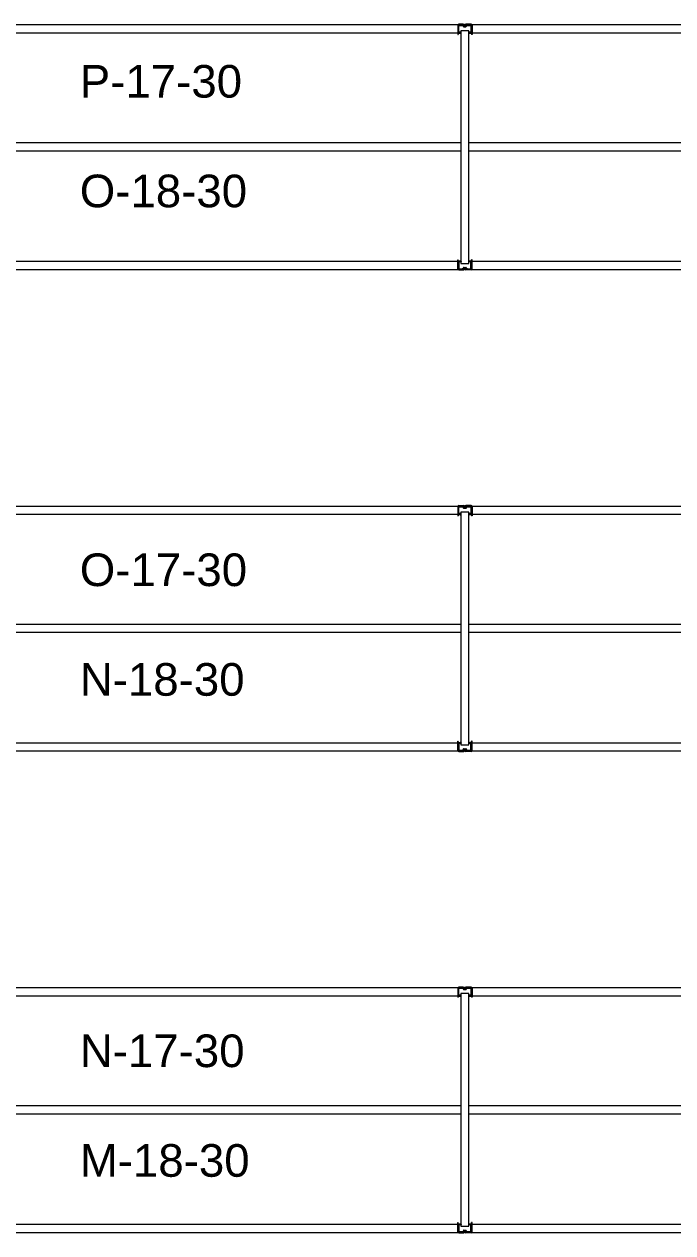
# Model space of a CAD drawing. Header units: inches. Extents: x 2743 to 10591, y -1604 to 5792.
# Drawn here: x 3459 to 3617.9, y 609.6 to 905.8 of the extents above; entities that cross this region are included whole.
import ezdxf

# ---------------------------------------------------------------- set-up
doc = ezdxf.new("R2010")
doc.units = ezdxf.units.IN
doc.header["$LTSCALE"] = 0.1875
doc.header["$MEASUREMENT"] = 0
for name, color, linetype, lineweight in [('22 Dimension', 7, 'Continuous', 5), ('32 Echelle', 160, 'Continuous', 15), ('33 Poutre', 30, 'Continuous', 15)]:
    doc.layers.add(name, color=color, linetype=linetype, lineweight=lineweight)
doc.styles.add('arial', font='')
doc.styles.get('arial').set_extended_font_data('Arial')

msp = doc.modelspace()

# ---------------------------------------------------------------- hatches: boundary and pattern name
at = {"layer": '32 Echelle'}
for points in [[(3565.95882, 903.49574), (3565.95882, 903.68324), (3565.77132, 903.68324)], [(3565.95882, 903.49574), (3565.95882, 903.68324), (3565.77132, 903.68324)], [(3567.95882, 903.49574), (3567.95882, 903.68324), (3568.14632, 903.68324)], [(3567.95882, 903.49574), (3567.95882, 903.68324), (3568.14632, 903.68324)], [(3565.95882, 847.87074), (3565.95882, 847.68324), (3565.77132, 847.68324)], [(3565.95882, 847.87074), (3565.95882, 847.68324), (3565.77132, 847.68324)], [(3567.95882, 847.87074), (3567.95882, 847.68324), (3568.14632, 847.68324)], [(3567.95882, 847.87074), (3567.95882, 847.68324), (3568.14632, 847.68324)], [(3565.95882, 785.49574), (3565.95882, 785.68324), (3565.77132, 785.68324)], [(3565.95882, 785.49574), (3565.95882, 785.68324), (3565.77132, 785.68324)], [(3567.95882, 785.49574), (3567.95882, 785.68324), (3568.14632, 785.68324)], [(3567.95882, 785.49574), (3567.95882, 785.68324), (3568.14632, 785.68324)], [(3565.95882, 729.87074), (3565.95882, 729.68324), (3565.77132, 729.68324)], [(3565.95882, 729.87074), (3565.95882, 729.68324), (3565.77132, 729.68324)], [(3567.95882, 729.87074), (3567.95882, 729.68324), (3568.14632, 729.68324)], [(3567.95882, 729.87074), (3567.95882, 729.68324), (3568.14632, 729.68324)], [(3565.95882, 667.49574), (3565.95882, 667.68324), (3565.77132, 667.68324)], [(3565.95882, 667.49574), (3565.95882, 667.68324), (3565.77132, 667.68324)], [(3567.95882, 667.49574), (3567.95882, 667.68324), (3568.14632, 667.68324)], [(3567.95882, 667.49574), (3567.95882, 667.68324), (3568.14632, 667.68324)], [(3565.95882, 611.87074), (3565.95882, 611.68324), (3565.77132, 611.68324)], [(3565.95882, 611.87074), (3565.95882, 611.68324), (3565.77132, 611.68324)], [(3567.95882, 611.87074), (3567.95882, 611.68324), (3568.14632, 611.68324)], [(3567.95882, 611.87074), (3567.95882, 611.68324), (3568.14632, 611.68324)]]:
    msp.add_hatch(color=256, dxfattribs=at).paths.add_polyline_path(points)

# ---------------------------------------------------------------- linework, layer by layer
at = {"layer": '22 Dimension'}
for p, q in [((3565.95882, 876.68324), (3420.33382, 876.68324)), ((3565.95882, 874.68324), (3420.33382, 874.68324)), ((3713.58382, 876.68324), (3567.95882, 876.68324)), ((3713.58382, 874.68324), (3567.95882, 874.68324)), ((3565.95882, 758.68324), (3420.33382, 758.68324)), ((3713.58382, 758.68324), (3567.95882, 758.68324)), ((3565.95882, 756.68324), (3420.33382, 756.68324)), ((3713.58382, 756.68324), (3567.95882, 756.68324)), ((3565.95882, 640.68324), (3420.33382, 640.68324)), ((3713.58382, 640.68324), (3567.95882, 640.68324)), ((3565.95882, 638.68324), (3420.33382, 638.68324)), ((3713.58382, 638.68324), (3567.95882, 638.68324))]:
    msp.add_line(p, q, dxfattribs=at)
at = {"layer": '32 Echelle', "linetype": 'Continuous', "lineweight": 25}
for p, q in [((3565.33386, 905.49949), (3565.33386, 903.86699)), ((3565.33386, 905.49949), (3565.33386, 903.86699)), ((3565.42386, 903.86699), (3565.42386, 905.49949)), ((3565.42386, 903.86699), (3565.42386, 905.49949)), ((3566.44645, 905.68324), (3565.51761, 905.68324)), ((3566.44645, 905.68324), (3565.51761, 905.68324)), ((3565.51761, 905.59324), (3566.44645, 905.59324)), ((3565.51761, 905.59324), (3566.44645, 905.59324)), ((3565.93386, 903.77324), (3565.51761, 903.77324)), ((3565.93386, 903.77324), (3565.51761, 903.77324)), ((3565.51761, 903.68324), (3565.93386, 903.68324)), ((3565.51761, 903.68324), (3565.93386, 903.68324)), ((3565.93386, 903.68324), (3565.93386, 903.77324)), ((3565.93386, 903.68324), (3565.93386, 903.77324)), ((3566.5361, 905.5269), (3566.58001, 905.38326)), ((3566.5361, 905.5269), (3566.58001, 905.38326)), ((3566.66608, 905.40958), (3566.62217, 905.55321)), ((3566.66608, 905.40958), (3566.62217, 905.55321)), ((3567.1619, 905.34324), (3566.75573, 905.34324)), ((3567.1619, 905.34324), (3566.75573, 905.34324)), ((3566.75573, 905.25324), (3567.1619, 905.25324)), ((3566.75573, 905.25324), (3567.1619, 905.25324)), ((3567.29547, 905.55321), (3567.25155, 905.40958)), ((3567.29547, 905.55321), (3567.25155, 905.40958)), ((3567.33762, 905.38326), (3567.38153, 905.5269)), ((3567.33762, 905.38326), (3567.38153, 905.5269)), ((3568.40002, 905.68324), (3567.47119, 905.68324)), ((3568.40002, 905.68324), (3567.47119, 905.68324)), ((3567.47119, 905.59324), (3568.40002, 905.59324)), ((3567.47119, 905.59324), (3568.40002, 905.59324)), ((3568.40002, 903.77324), (3567.98377, 903.77324)), ((3567.98377, 903.77324), (3567.98377, 903.68324)), ((3568.40002, 903.77324), (3567.98377, 903.77324)), ((3567.98377, 903.77324), (3567.98377, 903.68324)), ((3567.98377, 903.68324), (3568.40002, 903.68324)), ((3567.98377, 903.68324), (3568.40002, 903.68324)), ((3568.49377, 905.49949), (3568.49377, 903.86699)), ((3568.49377, 905.49949), (3568.49377, 903.86699)), ((3568.58377, 903.86699), (3568.58377, 905.49949)), ((3568.58377, 903.86699), (3568.58377, 905.49949)), ((3565.33386, 845.86699), (3565.33386, 847.49949)), ((3565.33386, 845.86699), (3565.33386, 847.49949)), ((3565.42386, 847.49949), (3565.42386, 845.86699)), ((3565.42386, 847.49949), (3565.42386, 845.86699)), ((3565.51761, 847.68324), (3565.93386, 847.68324)), ((3565.51761, 847.68324), (3565.93386, 847.68324)), ((3565.93386, 847.59324), (3565.51761, 847.59324)), ((3565.93386, 847.59324), (3565.51761, 847.59324)), ((3565.93386, 847.68324), (3565.93386, 847.59324)), ((3565.93386, 847.68324), (3565.93386, 847.59324)), ((3567.98377, 847.68324), (3568.40002, 847.68324)), ((3567.98377, 847.59324), (3567.98377, 847.68324)), ((3567.98377, 847.68324), (3568.40002, 847.68324)), ((3567.98377, 847.59324), (3567.98377, 847.68324)), ((3568.40002, 847.59324), (3567.98377, 847.59324)), ((3568.40002, 847.59324), (3567.98377, 847.59324)), ((3568.49377, 845.86699), (3568.49377, 847.49949)), ((3568.49377, 845.86699), (3568.49377, 847.49949)), ((3568.58377, 847.49949), (3568.58377, 845.86699)), ((3568.58377, 847.49949), (3568.58377, 845.86699)), ((3565.51761, 845.77324), (3566.44645, 845.77324)), ((3565.51761, 845.77324), (3566.44645, 845.77324)), ((3566.44645, 845.68324), (3565.51761, 845.68324)), ((3566.44645, 845.68324), (3565.51761, 845.68324)), ((3566.5361, 845.83958), (3566.58001, 845.98321)), ((3566.5361, 845.83958), (3566.58001, 845.98321)), ((3566.66608, 845.9569), (3566.62217, 845.81326)), ((3566.66608, 845.9569), (3566.62217, 845.81326)), ((3566.75573, 846.11324), (3567.1619, 846.11324)), ((3566.75573, 846.11324), (3567.1619, 846.11324)), ((3567.1619, 846.02324), (3566.75573, 846.02324)), ((3567.1619, 846.02324), (3566.75573, 846.02324)), ((3567.29547, 845.81326), (3567.25155, 845.9569)), ((3567.29547, 845.81326), (3567.25155, 845.9569)), ((3567.33762, 845.98321), (3567.38153, 845.83958)), ((3567.33762, 845.98321), (3567.38153, 845.83958)), ((3567.47119, 845.77324), (3568.40002, 845.77324)), ((3567.47119, 845.77324), (3568.40002, 845.77324)), ((3568.40002, 845.68324), (3567.47119, 845.68324)), ((3568.40002, 845.68324), (3567.47119, 845.68324)), ((3565.33386, 787.49949), (3565.33386, 785.86699)), ((3565.33386, 787.49949), (3565.33386, 785.86699)), ((3565.42386, 785.86699), (3565.42386, 787.49949)), ((3565.42386, 785.86699), (3565.42386, 787.49949)), ((3566.44645, 787.68324), (3565.51761, 787.68324)), ((3566.44645, 787.68324), (3565.51761, 787.68324)), ((3565.51761, 787.59324), (3566.44645, 787.59324)), ((3565.51761, 787.59324), (3566.44645, 787.59324)), ((3565.93386, 785.77324), (3565.51761, 785.77324)), ((3565.93386, 785.77324), (3565.51761, 785.77324)), ((3565.51761, 785.68324), (3565.93386, 785.68324)), ((3565.51761, 785.68324), (3565.93386, 785.68324)), ((3565.93386, 785.68324), (3565.93386, 785.77324)), ((3565.93386, 785.68324), (3565.93386, 785.77324)), ((3566.5361, 787.5269), (3566.58001, 787.38326)), ((3566.5361, 787.5269), (3566.58001, 787.38326)), ((3566.66608, 787.40958), (3566.62217, 787.55321)), ((3566.66608, 787.40958), (3566.62217, 787.55321)), ((3567.1619, 787.34324), (3566.75573, 787.34324)), ((3567.1619, 787.34324), (3566.75573, 787.34324)), ((3566.75573, 787.25324), (3567.1619, 787.25324)), ((3566.75573, 787.25324), (3567.1619, 787.25324)), ((3567.29547, 787.55321), (3567.25155, 787.40958)), ((3567.29547, 787.55321), (3567.25155, 787.40958)), ((3567.33762, 787.38326), (3567.38153, 787.5269)), ((3567.33762, 787.38326), (3567.38153, 787.5269)), ((3568.40002, 787.68324), (3567.47119, 787.68324)), ((3568.40002, 787.68324), (3567.47119, 787.68324)), ((3567.47119, 787.59324), (3568.40002, 787.59324)), ((3567.47119, 787.59324), (3568.40002, 787.59324)), ((3568.40002, 785.77324), (3567.98377, 785.77324)), ((3567.98377, 785.77324), (3567.98377, 785.68324)), ((3568.40002, 785.77324), (3567.98377, 785.77324)), ((3567.98377, 785.77324), (3567.98377, 785.68324)), ((3567.98377, 785.68324), (3568.40002, 785.68324)), ((3567.98377, 785.68324), (3568.40002, 785.68324)), ((3568.49377, 787.49949), (3568.49377, 785.86699)), ((3568.49377, 787.49949), (3568.49377, 785.86699)), ((3568.58377, 785.86699), (3568.58377, 787.49949)), ((3568.58377, 785.86699), (3568.58377, 787.49949)), ((3565.33386, 727.86699), (3565.33386, 729.49949)), ((3565.33386, 727.86699), (3565.33386, 729.49949)), ((3565.42386, 729.49949), (3565.42386, 727.86699)), ((3565.42386, 729.49949), (3565.42386, 727.86699)), ((3565.51761, 729.68324), (3565.93386, 729.68324)), ((3565.51761, 729.68324), (3565.93386, 729.68324)), ((3565.93386, 729.59324), (3565.51761, 729.59324)), ((3565.93386, 729.59324), (3565.51761, 729.59324)), ((3565.93386, 729.68324), (3565.93386, 729.59324)), ((3565.93386, 729.68324), (3565.93386, 729.59324)), ((3567.98377, 729.68324), (3568.40002, 729.68324)), ((3567.98377, 729.59324), (3567.98377, 729.68324)), ((3567.98377, 729.68324), (3568.40002, 729.68324)), ((3567.98377, 729.59324), (3567.98377, 729.68324)), ((3568.40002, 729.59324), (3567.98377, 729.59324)), ((3568.40002, 729.59324), (3567.98377, 729.59324)), ((3568.49377, 727.86699), (3568.49377, 729.49949)), ((3568.49377, 727.86699), (3568.49377, 729.49949)), ((3568.58377, 729.49949), (3568.58377, 727.86699)), ((3568.58377, 729.49949), (3568.58377, 727.86699)), ((3565.51761, 727.77324), (3566.44645, 727.77324)), ((3565.51761, 727.77324), (3566.44645, 727.77324)), ((3566.44645, 727.68324), (3565.51761, 727.68324)), ((3566.44645, 727.68324), (3565.51761, 727.68324)), ((3566.5361, 727.83958), (3566.58001, 727.98321)), ((3566.5361, 727.83958), (3566.58001, 727.98321)), ((3566.66608, 727.9569), (3566.62217, 727.81326)), ((3566.66608, 727.9569), (3566.62217, 727.81326)), ((3566.75573, 728.11324), (3567.1619, 728.11324)), ((3566.75573, 728.11324), (3567.1619, 728.11324)), ((3567.1619, 728.02324), (3566.75573, 728.02324)), ((3567.1619, 728.02324), (3566.75573, 728.02324)), ((3567.29547, 727.81326), (3567.25155, 727.9569)), ((3567.29547, 727.81326), (3567.25155, 727.9569)), ((3567.33762, 727.98321), (3567.38153, 727.83958)), ((3567.33762, 727.98321), (3567.38153, 727.83958)), ((3567.47119, 727.77324), (3568.40002, 727.77324)), ((3567.47119, 727.77324), (3568.40002, 727.77324)), ((3568.40002, 727.68324), (3567.47119, 727.68324)), ((3568.40002, 727.68324), (3567.47119, 727.68324)), ((3565.33386, 669.49949), (3565.33386, 667.86699)), ((3565.33386, 669.49949), (3565.33386, 667.86699)), ((3565.42386, 667.86699), (3565.42386, 669.49949)), ((3565.42386, 667.86699), (3565.42386, 669.49949)), ((3566.44645, 669.68324), (3565.51761, 669.68324)), ((3566.44645, 669.68324), (3565.51761, 669.68324)), ((3565.51761, 669.59324), (3566.44645, 669.59324)), ((3565.51761, 669.59324), (3566.44645, 669.59324)), ((3566.5361, 669.5269), (3566.58001, 669.38326)), ((3566.5361, 669.5269), (3566.58001, 669.38326)), ((3566.66608, 669.40958), (3566.62217, 669.55321)), ((3566.66608, 669.40958), (3566.62217, 669.55321)), ((3567.29547, 669.55321), (3567.25155, 669.40958)), ((3567.29547, 669.55321), (3567.25155, 669.40958)), ((3567.33762, 669.38326), (3567.38153, 669.5269)), ((3567.33762, 669.38326), (3567.38153, 669.5269)), ((3568.40002, 669.68324), (3567.47119, 669.68324)), ((3568.40002, 669.68324), (3567.47119, 669.68324)), ((3567.47119, 669.59324), (3568.40002, 669.59324)), ((3567.47119, 669.59324), (3568.40002, 669.59324)), ((3568.49377, 669.49949), (3568.49377, 667.86699)), ((3568.49377, 669.49949), (3568.49377, 667.86699)), ((3568.58377, 667.86699), (3568.58377, 669.49949)), ((3568.58377, 667.86699), (3568.58377, 669.49949)), ((3565.93386, 667.77324), (3565.51761, 667.77324)), ((3565.93386, 667.77324), (3565.51761, 667.77324)), ((3565.51761, 667.68324), (3565.93386, 667.68324)), ((3565.51761, 667.68324), (3565.93386, 667.68324)), ((3565.93386, 667.68324), (3565.93386, 667.77324)), ((3565.93386, 667.68324), (3565.93386, 667.77324)), ((3567.1619, 669.34324), (3566.75573, 669.34324)), ((3567.1619, 669.34324), (3566.75573, 669.34324)), ((3566.75573, 669.25324), (3567.1619, 669.25324)), ((3566.75573, 669.25324), (3567.1619, 669.25324)), ((3568.40002, 667.77324), (3567.98377, 667.77324)), ((3567.98377, 667.77324), (3567.98377, 667.68324)), ((3568.40002, 667.77324), (3567.98377, 667.77324)), ((3567.98377, 667.77324), (3567.98377, 667.68324)), ((3567.98377, 667.68324), (3568.40002, 667.68324)), ((3567.98377, 667.68324), (3568.40002, 667.68324)), ((3565.33386, 609.86699), (3565.33386, 611.49949)), ((3565.33386, 609.86699), (3565.33386, 611.49949)), ((3565.42386, 611.49949), (3565.42386, 609.86699)), ((3565.42386, 611.49949), (3565.42386, 609.86699)), ((3565.51761, 611.68324), (3565.93386, 611.68324)), ((3565.51761, 611.68324), (3565.93386, 611.68324)), ((3565.93386, 611.59324), (3565.51761, 611.59324)), ((3565.93386, 611.59324), (3565.51761, 611.59324)), ((3565.93386, 611.68324), (3565.93386, 611.59324)), ((3565.93386, 611.68324), (3565.93386, 611.59324)), ((3567.98377, 611.68324), (3568.40002, 611.68324)), ((3567.98377, 611.59324), (3567.98377, 611.68324)), ((3567.98377, 611.68324), (3568.40002, 611.68324)), ((3567.98377, 611.59324), (3567.98377, 611.68324)), ((3568.40002, 611.59324), (3567.98377, 611.59324)), ((3568.40002, 611.59324), (3567.98377, 611.59324)), ((3568.49377, 609.86699), (3568.49377, 611.49949)), ((3568.49377, 609.86699), (3568.49377, 611.49949)), ((3568.58377, 611.49949), (3568.58377, 609.86699)), ((3568.58377, 611.49949), (3568.58377, 609.86699)), ((3565.51761, 609.77324), (3566.44645, 609.77324)), ((3565.51761, 609.77324), (3566.44645, 609.77324)), ((3566.44645, 609.68324), (3565.51761, 609.68324)), ((3566.44645, 609.68324), (3565.51761, 609.68324)), ((3566.5361, 609.83958), (3566.58001, 609.98321)), ((3566.5361, 609.83958), (3566.58001, 609.98321)), ((3566.66608, 609.9569), (3566.62217, 609.81326)), ((3566.66608, 609.9569), (3566.62217, 609.81326)), ((3566.75573, 610.11324), (3567.1619, 610.11324)), ((3566.75573, 610.11324), (3567.1619, 610.11324)), ((3567.1619, 610.02324), (3566.75573, 610.02324)), ((3567.1619, 610.02324), (3566.75573, 610.02324)), ((3567.29547, 609.81326), (3567.25155, 609.9569)), ((3567.29547, 609.81326), (3567.25155, 609.9569)), ((3567.33762, 609.98321), (3567.38153, 609.83958)), ((3567.33762, 609.98321), (3567.38153, 609.83958)), ((3567.47119, 609.77324), (3568.40002, 609.77324)), ((3567.47119, 609.77324), (3568.40002, 609.77324)), ((3568.40002, 609.68324), (3567.47119, 609.68324)), ((3568.40002, 609.68324), (3567.47119, 609.68324))]:
    msp.add_line(p, q, dxfattribs=at)
at = {"layer": '32 Echelle'}
for p, q in [((3565.95882, 903.68324), (3565.77132, 903.68324)), ((3565.95882, 903.49574), (3565.77132, 903.68324)), ((3565.95882, 903.68324), (3565.77132, 903.68324)), ((3565.95882, 903.49574), (3565.77132, 903.68324)), ((3567.95882, 904.18324), (3565.95882, 904.18324)), ((3565.95882, 904.18324), (3565.95882, 847.18324)), ((3567.95882, 904.18324), (3565.95882, 904.18324)), ((3565.95882, 904.18324), (3565.95882, 847.18324)), ((3565.95882, 903.49574), (3565.95882, 903.68324)), ((3565.95882, 903.49574), (3565.95882, 903.68324)), ((3567.95882, 847.18324), (3567.95882, 904.18324)), ((3567.95882, 847.18324), (3567.95882, 904.18324)), ((3567.95882, 903.68324), (3568.14632, 903.68324)), ((3567.95882, 903.49574), (3567.95882, 903.68324)), ((3567.95882, 903.49574), (3568.14632, 903.68324)), ((3567.95882, 903.68324), (3568.14632, 903.68324)), ((3567.95882, 903.49574), (3567.95882, 903.68324)), ((3567.95882, 903.49574), (3568.14632, 903.68324)), ((3565.95882, 847.87074), (3565.77132, 847.68324)), ((3565.95882, 847.87074), (3565.77132, 847.68324)), ((3565.95882, 847.68324), (3565.77132, 847.68324)), ((3565.95882, 847.68324), (3565.77132, 847.68324)), ((3565.95882, 847.87074), (3565.95882, 847.68324)), ((3565.95882, 847.87074), (3565.95882, 847.68324)), ((3567.95882, 847.87074), (3567.95882, 847.68324)), ((3567.95882, 847.87074), (3568.14632, 847.68324)), ((3567.95882, 847.87074), (3567.95882, 847.68324)), ((3567.95882, 847.87074), (3568.14632, 847.68324)), ((3567.95882, 847.68324), (3568.14632, 847.68324)), ((3567.95882, 847.68324), (3568.14632, 847.68324)), ((3565.95882, 847.18324), (3567.95882, 847.18324)), ((3565.95882, 847.18324), (3567.95882, 847.18324)), ((3565.95882, 785.68324), (3565.77132, 785.68324)), ((3565.95882, 785.49574), (3565.77132, 785.68324)), ((3565.95882, 785.68324), (3565.77132, 785.68324)), ((3565.95882, 785.49574), (3565.77132, 785.68324)), ((3567.95882, 786.18324), (3565.95882, 786.18324)), ((3565.95882, 786.18324), (3565.95882, 729.18324)), ((3567.95882, 786.18324), (3565.95882, 786.18324)), ((3565.95882, 786.18324), (3565.95882, 729.18324)), ((3565.95882, 785.49574), (3565.95882, 785.68324)), ((3565.95882, 785.49574), (3565.95882, 785.68324)), ((3567.95882, 729.18324), (3567.95882, 786.18324)), ((3567.95882, 729.18324), (3567.95882, 786.18324)), ((3567.95882, 785.68324), (3568.14632, 785.68324)), ((3567.95882, 785.49574), (3567.95882, 785.68324)), ((3567.95882, 785.49574), (3568.14632, 785.68324)), ((3567.95882, 785.68324), (3568.14632, 785.68324)), ((3567.95882, 785.49574), (3567.95882, 785.68324)), ((3567.95882, 785.49574), (3568.14632, 785.68324)), ((3565.95882, 729.87074), (3565.77132, 729.68324)), ((3565.95882, 729.87074), (3565.77132, 729.68324)), ((3565.95882, 729.68324), (3565.77132, 729.68324)), ((3565.95882, 729.68324), (3565.77132, 729.68324)), ((3565.95882, 729.87074), (3565.95882, 729.68324)), ((3565.95882, 729.87074), (3565.95882, 729.68324)), ((3565.95882, 729.18324), (3567.95882, 729.18324)), ((3565.95882, 729.18324), (3567.95882, 729.18324)), ((3567.95882, 729.87074), (3567.95882, 729.68324)), ((3567.95882, 729.87074), (3568.14632, 729.68324)), ((3567.95882, 729.87074), (3567.95882, 729.68324)), ((3567.95882, 729.87074), (3568.14632, 729.68324)), ((3567.95882, 729.68324), (3568.14632, 729.68324)), ((3567.95882, 729.68324), (3568.14632, 729.68324)), ((3565.95882, 667.68324), (3565.77132, 667.68324)), ((3565.95882, 667.49574), (3565.77132, 667.68324)), ((3565.95882, 667.68324), (3565.77132, 667.68324)), ((3565.95882, 667.49574), (3565.77132, 667.68324)), ((3567.95882, 668.18324), (3565.95882, 668.18324)), ((3565.95882, 668.18324), (3565.95882, 611.18324)), ((3567.95882, 668.18324), (3565.95882, 668.18324)), ((3565.95882, 668.18324), (3565.95882, 611.18324)), ((3565.95882, 667.49574), (3565.95882, 667.68324)), ((3565.95882, 667.49574), (3565.95882, 667.68324)), ((3567.95882, 611.18324), (3567.95882, 668.18324)), ((3567.95882, 611.18324), (3567.95882, 668.18324)), ((3567.95882, 667.68324), (3568.14632, 667.68324)), ((3567.95882, 667.49574), (3567.95882, 667.68324)), ((3567.95882, 667.49574), (3568.14632, 667.68324)), ((3567.95882, 667.68324), (3568.14632, 667.68324)), ((3567.95882, 667.49574), (3567.95882, 667.68324)), ((3567.95882, 667.49574), (3568.14632, 667.68324)), ((3565.95882, 611.87074), (3565.77132, 611.68324)), ((3565.95882, 611.87074), (3565.77132, 611.68324)), ((3565.95882, 611.68324), (3565.77132, 611.68324)), ((3565.95882, 611.68324), (3565.77132, 611.68324)), ((3565.95882, 611.87074), (3565.95882, 611.68324)), ((3565.95882, 611.87074), (3565.95882, 611.68324)), ((3565.95882, 611.18324), (3567.95882, 611.18324)), ((3565.95882, 611.18324), (3567.95882, 611.18324)), ((3567.95882, 611.87074), (3567.95882, 611.68324)), ((3567.95882, 611.87074), (3568.14632, 611.68324)), ((3567.95882, 611.87074), (3567.95882, 611.68324)), ((3567.95882, 611.87074), (3568.14632, 611.68324)), ((3567.95882, 611.68324), (3568.14632, 611.68324)), ((3567.95882, 611.68324), (3568.14632, 611.68324))]:
    msp.add_line(p, q, dxfattribs=at)
at = {"layer": '32 Echelle', "linetype": 'Continuous', "lineweight": 25}
for centre, radius, start, end in [((3565.51761, 905.49949), 0.18375, 90, 180), ((3565.51761, 905.49949), 0.18375, 90, 180), ((3565.51761, 903.86699), 0.18375, 180, 270), ((3565.51761, 903.86699), 0.18375, 180, 270), ((3565.51761, 905.49949), 0.09375, 90, 180), ((3565.51761, 905.49949), 0.09375, 90, 180), ((3565.51761, 903.86699), 0.09375, 180, 270), ((3565.51761, 903.86699), 0.09375, 180, 270), ((3566.44645, 905.49949), 0.18375, 17, 90), ((3566.44645, 905.49949), 0.18375, 17, 90), ((3566.44645, 905.49949), 0.09375, 17, 90), ((3566.44645, 905.49949), 0.09375, 17, 90), ((3566.75573, 905.43699), 0.18375, 197, 270), ((3566.75573, 905.43699), 0.18375, 197, 270), ((3566.75573, 905.43699), 0.09375, 197, 270), ((3566.75573, 905.43699), 0.09375, 197, 270), ((3567.1619, 905.43699), 0.09375, 270, 343), ((3567.1619, 905.43699), 0.09375, 270, 343), ((3567.1619, 905.43699), 0.18375, 270, 343), ((3567.1619, 905.43699), 0.18375, 270, 343), ((3567.47119, 905.49949), 0.18375, 90, 163), ((3567.47119, 905.49949), 0.18375, 90, 163), ((3567.47119, 905.49949), 0.09375, 90, 163), ((3567.47119, 905.49949), 0.09375, 90, 163), ((3568.40002, 905.49949), 0.18375, 0, 90), ((3568.40002, 905.49949), 0.18375, 0, 90), ((3568.40002, 905.49949), 0.09375, 0, 90), ((3568.40002, 905.49949), 0.09375, 0, 90), ((3568.40002, 903.86699), 0.09375, 270, 0), ((3568.40002, 903.86699), 0.18375, 270, 0), ((3568.40002, 903.86699), 0.09375, 270, 0), ((3568.40002, 903.86699), 0.18375, 270, 0), ((3565.51761, 847.49949), 0.18375, 90, 180), ((3565.51761, 847.49949), 0.18375, 90, 180), ((3565.51761, 847.49949), 0.09375, 90, 180), ((3565.51761, 847.49949), 0.09375, 90, 180), ((3568.40002, 847.49949), 0.18375, 0, 90), ((3568.40002, 847.49949), 0.18375, 0, 90), ((3568.40002, 847.49949), 0.09375, 0, 90), ((3568.40002, 847.49949), 0.09375, 0, 90), ((3565.51761, 845.86699), 0.18375, 180, 270), ((3565.51761, 845.86699), 0.18375, 180, 270), ((3565.51761, 845.86699), 0.09375, 180, 270), ((3565.51761, 845.86699), 0.09375, 180, 270), ((3566.44645, 845.86699), 0.09375, 270, 343), ((3566.44645, 845.86699), 0.09375, 270, 343), ((3566.44645, 845.86699), 0.18375, 270, 343), ((3566.44645, 845.86699), 0.18375, 270, 343), ((3566.75573, 845.92949), 0.18375, 90, 163), ((3566.75573, 845.92949), 0.18375, 90, 163), ((3566.75573, 845.92949), 0.09375, 90, 163), ((3566.75573, 845.92949), 0.09375, 90, 163), ((3567.1619, 845.92949), 0.18375, 17, 90), ((3567.1619, 845.92949), 0.18375, 17, 90), ((3567.1619, 845.92949), 0.09375, 17, 90), ((3567.1619, 845.92949), 0.09375, 17, 90), ((3567.47119, 845.86699), 0.18375, 197, 270), ((3567.47119, 845.86699), 0.18375, 197, 270), ((3567.47119, 845.86699), 0.09375, 197, 270), ((3567.47119, 845.86699), 0.09375, 197, 270), ((3568.40002, 845.86699), 0.09375, 270, 0), ((3568.40002, 845.86699), 0.18375, 270, 0), ((3568.40002, 845.86699), 0.09375, 270, 0), ((3568.40002, 845.86699), 0.18375, 270, 0), ((3565.51761, 787.49949), 0.18375, 90, 180), ((3565.51761, 787.49949), 0.18375, 90, 180), ((3565.51761, 785.86699), 0.18375, 180, 270), ((3565.51761, 785.86699), 0.18375, 180, 270), ((3565.51761, 787.49949), 0.09375, 90, 180), ((3565.51761, 787.49949), 0.09375, 90, 180), ((3565.51761, 785.86699), 0.09375, 180, 270), ((3565.51761, 785.86699), 0.09375, 180, 270), ((3566.44645, 787.49949), 0.18375, 17, 90), ((3566.44645, 787.49949), 0.18375, 17, 90), ((3566.44645, 787.49949), 0.09375, 17, 90), ((3566.44645, 787.49949), 0.09375, 17, 90), ((3566.75573, 787.43699), 0.18375, 197, 270), ((3566.75573, 787.43699), 0.18375, 197, 270), ((3566.75573, 787.43699), 0.09375, 197, 270), ((3566.75573, 787.43699), 0.09375, 197, 270), ((3567.1619, 787.43699), 0.09375, 270, 343), ((3567.1619, 787.43699), 0.09375, 270, 343), ((3567.1619, 787.43699), 0.18375, 270, 343), ((3567.1619, 787.43699), 0.18375, 270, 343), ((3567.47119, 787.49949), 0.18375, 90, 163), ((3567.47119, 787.49949), 0.18375, 90, 163), ((3567.47119, 787.49949), 0.09375, 90, 163), ((3567.47119, 787.49949), 0.09375, 90, 163), ((3568.40002, 787.49949), 0.18375, 0, 90), ((3568.40002, 787.49949), 0.18375, 0, 90), ((3568.40002, 787.49949), 0.09375, 0, 90), ((3568.40002, 787.49949), 0.09375, 0, 90), ((3568.40002, 785.86699), 0.09375, 270, 0), ((3568.40002, 785.86699), 0.18375, 270, 0), ((3568.40002, 785.86699), 0.09375, 270, 0), ((3568.40002, 785.86699), 0.18375, 270, 0), ((3565.51761, 729.49949), 0.18375, 90, 180), ((3565.51761, 729.49949), 0.18375, 90, 180), ((3565.51761, 729.49949), 0.09375, 90, 180), ((3565.51761, 729.49949), 0.09375, 90, 180), ((3568.40002, 729.49949), 0.18375, 0, 90), ((3568.40002, 729.49949), 0.18375, 0, 90), ((3568.40002, 729.49949), 0.09375, 0, 90), ((3568.40002, 729.49949), 0.09375, 0, 90), ((3565.51761, 727.86699), 0.18375, 180, 270), ((3565.51761, 727.86699), 0.18375, 180, 270), ((3565.51761, 727.86699), 0.09375, 180, 270), ((3565.51761, 727.86699), 0.09375, 180, 270), ((3566.44645, 727.86699), 0.09375, 270, 343), ((3566.44645, 727.86699), 0.09375, 270, 343), ((3566.44645, 727.86699), 0.18375, 270, 343), ((3566.44645, 727.86699), 0.18375, 270, 343), ((3566.75573, 727.92949), 0.18375, 90, 163), ((3566.75573, 727.92949), 0.18375, 90, 163), ((3566.75573, 727.92949), 0.09375, 90, 163), ((3566.75573, 727.92949), 0.09375, 90, 163), ((3567.1619, 727.92949), 0.18375, 17, 90), ((3567.1619, 727.92949), 0.18375, 17, 90), ((3567.1619, 727.92949), 0.09375, 17, 90), ((3567.1619, 727.92949), 0.09375, 17, 90), ((3567.47119, 727.86699), 0.18375, 197, 270), ((3567.47119, 727.86699), 0.18375, 197, 270), ((3567.47119, 727.86699), 0.09375, 197, 270), ((3567.47119, 727.86699), 0.09375, 197, 270), ((3568.40002, 727.86699), 0.09375, 270, 0), ((3568.40002, 727.86699), 0.18375, 270, 0), ((3568.40002, 727.86699), 0.09375, 270, 0), ((3568.40002, 727.86699), 0.18375, 270, 0), ((3565.51761, 669.49949), 0.18375, 90, 180), ((3565.51761, 669.49949), 0.18375, 90, 180), ((3565.51761, 669.49949), 0.09375, 90, 180), ((3565.51761, 669.49949), 0.09375, 90, 180), ((3566.44645, 669.49949), 0.18375, 17, 90), ((3566.44645, 669.49949), 0.18375, 17, 90), ((3566.44645, 669.49949), 0.09375, 17, 90), ((3566.44645, 669.49949), 0.09375, 17, 90), ((3567.47119, 669.49949), 0.18375, 90, 163), ((3567.47119, 669.49949), 0.18375, 90, 163), ((3567.47119, 669.49949), 0.09375, 90, 163), ((3567.47119, 669.49949), 0.09375, 90, 163), ((3568.40002, 669.49949), 0.18375, 0, 90), ((3568.40002, 669.49949), 0.18375, 0, 90), ((3568.40002, 669.49949), 0.09375, 0, 90), ((3568.40002, 669.49949), 0.09375, 0, 90), ((3565.51761, 667.86699), 0.18375, 180, 270), ((3565.51761, 667.86699), 0.18375, 180, 270), ((3565.51761, 667.86699), 0.09375, 180, 270), ((3565.51761, 667.86699), 0.09375, 180, 270), ((3566.75573, 669.43699), 0.18375, 197, 270), ((3566.75573, 669.43699), 0.18375, 197, 270), ((3566.75573, 669.43699), 0.09375, 197, 270), ((3566.75573, 669.43699), 0.09375, 197, 270), ((3567.1619, 669.43699), 0.09375, 270, 343), ((3567.1619, 669.43699), 0.09375, 270, 343), ((3567.1619, 669.43699), 0.18375, 270, 343), ((3567.1619, 669.43699), 0.18375, 270, 343), ((3568.40002, 667.86699), 0.09375, 270, 0), ((3568.40002, 667.86699), 0.18375, 270, 0), ((3568.40002, 667.86699), 0.09375, 270, 0), ((3568.40002, 667.86699), 0.18375, 270, 0), ((3565.51761, 611.49949), 0.18375, 90, 180), ((3565.51761, 611.49949), 0.18375, 90, 180), ((3565.51761, 611.49949), 0.09375, 90, 180), ((3565.51761, 611.49949), 0.09375, 90, 180), ((3568.40002, 611.49949), 0.18375, 0, 90), ((3568.40002, 611.49949), 0.18375, 0, 90), ((3568.40002, 611.49949), 0.09375, 0, 90), ((3568.40002, 611.49949), 0.09375, 0, 90), ((3565.51761, 609.86699), 0.18375, 180, 270), ((3565.51761, 609.86699), 0.18375, 180, 270), ((3565.51761, 609.86699), 0.09375, 180, 270), ((3565.51761, 609.86699), 0.09375, 180, 270), ((3566.44645, 609.86699), 0.09375, 270, 343), ((3566.44645, 609.86699), 0.09375, 270, 343), ((3566.44645, 609.86699), 0.18375, 270, 343), ((3566.44645, 609.86699), 0.18375, 270, 343), ((3566.75573, 609.92949), 0.18375, 90, 163), ((3566.75573, 609.92949), 0.18375, 90, 163), ((3566.75573, 609.92949), 0.09375, 90, 163), ((3566.75573, 609.92949), 0.09375, 90, 163), ((3567.1619, 609.92949), 0.18375, 17, 90), ((3567.1619, 609.92949), 0.18375, 17, 90), ((3567.1619, 609.92949), 0.09375, 17, 90), ((3567.1619, 609.92949), 0.09375, 17, 90), ((3567.47119, 609.86699), 0.18375, 197, 270), ((3567.47119, 609.86699), 0.18375, 197, 270), ((3567.47119, 609.86699), 0.09375, 197, 270), ((3567.47119, 609.86699), 0.09375, 197, 270), ((3568.40002, 609.86699), 0.09375, 270, 0), ((3568.40002, 609.86699), 0.18375, 270, 0), ((3568.40002, 609.86699), 0.09375, 270, 0), ((3568.40002, 609.86699), 0.18375, 270, 0)]:
    msp.add_arc(centre, radius, start, end, dxfattribs=at)
at = {"layer": '33 Poutre'}
for p, q in [((3421.08382, 905.68324), (3565.20882, 905.68324)), ((3421.08382, 903.68324), (3565.20882, 903.68324)), ((3565.20882, 905.68324), (3565.20882, 903.68324)), ((3565.20882, 905.55824), (3565.20882, 903.30224)), ((3565.32782, 905.55824), (3565.32782, 903.30224)), ((3565.45282, 905.80224), (3566.71482, 905.80224)), ((3566.71482, 905.68324), (3565.45282, 905.68324)), ((3566.83982, 905.34324), (3566.83982, 905.55824)), ((3566.83982, 905.34324), (3566.95882, 905.34324)), ((3566.95882, 905.34324), (3566.95882, 905.55824)), ((3566.95882, 905.34324), (3566.95882, 905.55824)), ((3567.07782, 905.34324), (3566.95882, 905.34324)), ((3567.07782, 905.34324), (3567.07782, 905.55824)), ((3568.46482, 905.80224), (3567.20282, 905.80224)), ((3567.20282, 905.68324), (3568.46482, 905.68324)), ((3568.58982, 905.55824), (3568.58982, 903.30224)), ((3568.70882, 905.68324), (3712.83382, 905.68324)), ((3568.70882, 905.68324), (3568.70882, 903.68324)), ((3568.70882, 905.55824), (3568.70882, 903.30224)), ((3568.70882, 903.68324), (3712.83382, 903.68324)), ((3565.20882, 903.30224), (3565.32782, 903.30224)), ((3568.70882, 903.30224), (3568.58982, 903.30224)), ((3421.08382, 847.68324), (3565.20882, 847.68324)), ((3565.20882, 845.80824), (3565.20882, 848.06424)), ((3565.20882, 848.06424), (3565.32782, 848.06424)), ((3565.20882, 845.68324), (3565.20882, 847.68324)), ((3565.32782, 845.80824), (3565.32782, 848.06424)), ((3568.70882, 848.06424), (3568.58982, 848.06424)), ((3568.58982, 845.80824), (3568.58982, 848.06424)), ((3568.70882, 845.80824), (3568.70882, 848.06424)), ((3568.70882, 847.68324), (3712.83382, 847.68324)), ((3568.70882, 845.68324), (3568.70882, 847.68324)), ((3421.08382, 845.68324), (3565.20882, 845.68324)), ((3566.71482, 845.68324), (3565.45282, 845.68324)), ((3565.45282, 845.56424), (3566.71482, 845.56424)), ((3566.83982, 846.02324), (3566.83982, 845.80824)), ((3566.83982, 846.02324), (3566.95882, 846.02324)), ((3566.95882, 846.02324), (3566.95882, 845.80824)), ((3566.95882, 846.02324), (3566.95882, 845.80824)), ((3567.07782, 846.02324), (3566.95882, 846.02324)), ((3567.07782, 846.02324), (3567.07782, 845.80824)), ((3567.20282, 845.68324), (3568.46482, 845.68324)), ((3568.46482, 845.56424), (3567.20282, 845.56424)), ((3568.70882, 845.68324), (3712.83382, 845.68324)), ((3421.08382, 787.68324), (3565.20882, 787.68324)), ((3421.08382, 785.68324), (3565.20882, 785.68324)), ((3565.20882, 787.68324), (3565.20882, 785.68324)), ((3565.20882, 787.55824), (3565.20882, 785.30224)), ((3565.20882, 785.30224), (3565.32782, 785.30224)), ((3565.32782, 787.55824), (3565.32782, 785.30224)), ((3565.45282, 787.80224), (3566.71482, 787.80224)), ((3566.71482, 787.68324), (3565.45282, 787.68324)), ((3566.83982, 787.34324), (3566.83982, 787.55824)), ((3566.83982, 787.34324), (3566.95882, 787.34324)), ((3566.95882, 787.34324), (3566.95882, 787.55824)), ((3566.95882, 787.34324), (3566.95882, 787.55824)), ((3567.07782, 787.34324), (3566.95882, 787.34324)), ((3567.07782, 787.34324), (3567.07782, 787.55824)), ((3568.46482, 787.80224), (3567.20282, 787.80224)), ((3567.20282, 787.68324), (3568.46482, 787.68324)), ((3568.58982, 787.55824), (3568.58982, 785.30224)), ((3568.70882, 785.30224), (3568.58982, 785.30224)), ((3568.70882, 787.68324), (3712.83382, 787.68324)), ((3568.70882, 787.68324), (3568.70882, 785.68324)), ((3568.70882, 787.55824), (3568.70882, 785.30224)), ((3568.70882, 785.68324), (3712.83382, 785.68324)), ((3421.08382, 729.68324), (3565.20882, 729.68324)), ((3565.20882, 727.80824), (3565.20882, 730.06424)), ((3565.20882, 730.06424), (3565.32782, 730.06424)), ((3565.20882, 727.68324), (3565.20882, 729.68324)), ((3565.32782, 727.80824), (3565.32782, 730.06424)), ((3568.70882, 730.06424), (3568.58982, 730.06424)), ((3568.58982, 727.80824), (3568.58982, 730.06424)), ((3568.70882, 727.80824), (3568.70882, 730.06424)), ((3568.70882, 729.68324), (3712.83382, 729.68324)), ((3568.70882, 727.68324), (3568.70882, 729.68324)), ((3421.08382, 727.68324), (3565.20882, 727.68324)), ((3566.71482, 727.68324), (3565.45282, 727.68324)), ((3565.45282, 727.56424), (3566.71482, 727.56424)), ((3566.83982, 728.02324), (3566.83982, 727.80824)), ((3566.83982, 728.02324), (3566.95882, 728.02324)), ((3566.95882, 728.02324), (3566.95882, 727.80824)), ((3566.95882, 728.02324), (3566.95882, 727.80824)), ((3567.07782, 728.02324), (3566.95882, 728.02324)), ((3567.07782, 728.02324), (3567.07782, 727.80824)), ((3567.20282, 727.68324), (3568.46482, 727.68324)), ((3568.46482, 727.56424), (3567.20282, 727.56424)), ((3568.70882, 727.68324), (3712.83382, 727.68324)), ((3421.08382, 669.68324), (3565.20882, 669.68324)), ((3565.20882, 669.68324), (3565.20882, 667.68324)), ((3565.20882, 669.55824), (3565.20882, 667.30224)), ((3565.32782, 669.55824), (3565.32782, 667.30224)), ((3565.45282, 669.80224), (3566.71482, 669.80224)), ((3566.71482, 669.68324), (3565.45282, 669.68324)), ((3566.83982, 669.34324), (3566.83982, 669.55824)), ((3566.95882, 669.34324), (3566.95882, 669.55824)), ((3566.95882, 669.34324), (3566.95882, 669.55824)), ((3567.07782, 669.34324), (3567.07782, 669.55824)), ((3568.46482, 669.80224), (3567.20282, 669.80224)), ((3567.20282, 669.68324), (3568.46482, 669.68324)), ((3568.58982, 669.55824), (3568.58982, 667.30224)), ((3568.70882, 669.68324), (3712.83382, 669.68324)), ((3568.70882, 669.68324), (3568.70882, 667.68324)), ((3568.70882, 669.55824), (3568.70882, 667.30224)), ((3421.08382, 667.68324), (3565.20882, 667.68324)), ((3565.20882, 667.30224), (3565.32782, 667.30224)), ((3566.83982, 669.34324), (3566.95882, 669.34324)), ((3567.07782, 669.34324), (3566.95882, 669.34324)), ((3568.70882, 667.30224), (3568.58982, 667.30224)), ((3568.70882, 667.68324), (3712.83382, 667.68324)), ((3421.08382, 611.68324), (3565.20882, 611.68324)), ((3565.20882, 609.80824), (3565.20882, 612.06424)), ((3565.20882, 612.06424), (3565.32782, 612.06424)), ((3565.20882, 609.68324), (3565.20882, 611.68324)), ((3565.32782, 609.80824), (3565.32782, 612.06424)), ((3568.70882, 612.06424), (3568.58982, 612.06424)), ((3568.58982, 609.80824), (3568.58982, 612.06424)), ((3568.70882, 609.80824), (3568.70882, 612.06424)), ((3568.70882, 611.68324), (3712.83382, 611.68324)), ((3568.70882, 609.68324), (3568.70882, 611.68324)), ((3421.08382, 609.68324), (3565.20882, 609.68324)), ((3566.71482, 609.68324), (3565.45282, 609.68324)), ((3565.45282, 609.56424), (3566.71482, 609.56424)), ((3566.83982, 610.02324), (3566.83982, 609.80824)), ((3566.83982, 610.02324), (3566.95882, 610.02324)), ((3566.95882, 610.02324), (3566.95882, 609.80824)), ((3566.95882, 610.02324), (3566.95882, 609.80824)), ((3567.07782, 610.02324), (3566.95882, 610.02324)), ((3567.07782, 610.02324), (3567.07782, 609.80824)), ((3567.20282, 609.68324), (3568.46482, 609.68324)), ((3568.46482, 609.56424), (3567.20282, 609.56424)), ((3568.70882, 609.68324), (3712.83382, 609.68324))]:
    msp.add_line(p, q, dxfattribs=at)
for centre, radius, start, end in [((3565.45282, 905.55824), 0.244, 90, 180), ((3565.45282, 905.55824), 0.125, 90, 180), ((3566.71482, 905.55824), 0.244, 0, 90), ((3566.71482, 905.55824), 0.125, 0, 90), ((3567.20282, 905.55824), 0.244, 90, 180), ((3567.20282, 905.55824), 0.125, 90, 180), ((3568.46482, 905.55824), 0.244, 0, 90), ((3568.46482, 905.55824), 0.125, 0, 90), ((3565.45282, 845.80824), 0.244, 180, 270), ((3565.45282, 845.80824), 0.125, 180, 270), ((3566.71482, 845.80824), 0.125, 270, 0), ((3566.71482, 845.80824), 0.244, 270, 0), ((3567.20282, 845.80824), 0.244, 180, 270), ((3567.20282, 845.80824), 0.125, 180, 270), ((3568.46482, 845.80824), 0.244, 270, 0), ((3568.46482, 845.80824), 0.125, 270, 0), ((3565.45282, 787.55824), 0.244, 90, 180), ((3565.45282, 787.55824), 0.125, 90, 180), ((3566.71482, 787.55824), 0.244, 0, 90), ((3566.71482, 787.55824), 0.125, 0, 90), ((3567.20282, 787.55824), 0.244, 90, 180), ((3567.20282, 787.55824), 0.125, 90, 180), ((3568.46482, 787.55824), 0.244, 0, 90), ((3568.46482, 787.55824), 0.125, 0, 90), ((3565.45282, 727.80824), 0.244, 180, 270), ((3565.45282, 727.80824), 0.125, 180, 270), ((3566.71482, 727.80824), 0.125, 270, 0), ((3566.71482, 727.80824), 0.244, 270, 0), ((3567.20282, 727.80824), 0.244, 180, 270), ((3567.20282, 727.80824), 0.125, 180, 270), ((3568.46482, 727.80824), 0.244, 270, 0), ((3568.46482, 727.80824), 0.125, 270, 0), ((3565.45282, 669.55824), 0.244, 90, 180), ((3565.45282, 669.55824), 0.125, 90, 180), ((3566.71482, 669.55824), 0.244, 0, 90), ((3566.71482, 669.55824), 0.125, 0, 90), ((3567.20282, 669.55824), 0.244, 90, 180), ((3567.20282, 669.55824), 0.125, 90, 180), ((3568.46482, 669.55824), 0.244, 0, 90), ((3568.46482, 669.55824), 0.125, 0, 90), ((3565.45282, 609.80824), 0.244, 180, 270), ((3565.45282, 609.80824), 0.125, 180, 270), ((3566.71482, 609.80824), 0.125, 270, 0), ((3566.71482, 609.80824), 0.244, 270, 0), ((3567.20282, 609.80824), 0.244, 180, 270), ((3567.20282, 609.80824), 0.125, 180, 270), ((3568.46482, 609.80824), 0.244, 270, 0), ((3568.46482, 609.80824), 0.125, 270, 0)]:
    msp.add_arc(centre, radius, start, end, dxfattribs=at)

# ---------------------------------------------------------------- texts
at = {"layer": '22 Dimension', "char_height": 8, "attachment_point": 1, "style": 'arial'}
for s, insert in [('{\\fArial Unicode MS|b0|i0|c0|p2;\\C8;P-17-30}', (3472.61083, 895.79891)), ('{\\fArial Unicode MS|b0|i0|c0|p2;\\C8;O-18-30}', (3472.61083, 868.92637)), ('{\\fArial Unicode MS|b0|i0|c0|p2;\\C8;O-17-30}', (3472.61083, 776.07776)), ('{\\fArial Unicode MS|b0|i0|c0|p2;\\C8;N-18-30}', (3472.61083, 749.20522)), ('{\\fArial Unicode MS|b0|i0|c0|p2;\\C8;N-17-30}', (3472.61083, 658.17854)), ('{\\fArial Unicode MS|b0|i0|c0|p2;\\C8;M-18-30}', (3472.61083, 631.306))]:
    msp.add_mtext_dynamic_manual_height_columns(s, width=68.8901007, gutter_width=5, heights=[0], dxfattribs=dict(at, insert=insert))

doc.saveas('drawing.dxf')
